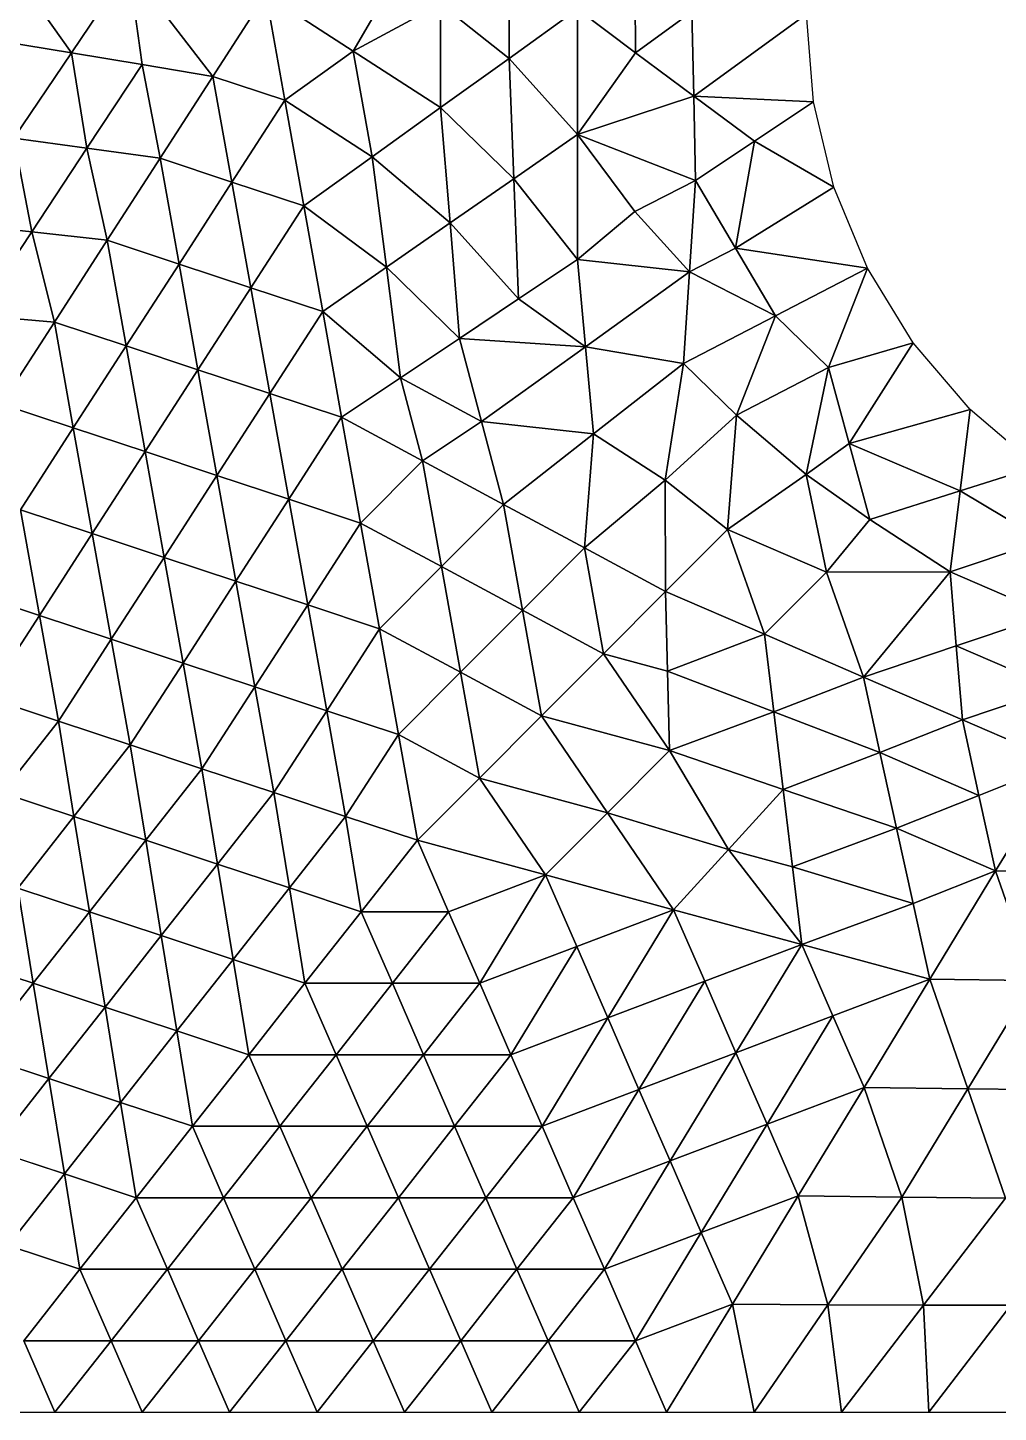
# Model space of a CAD drawing. Extents: x 100 to 350, y 100 to 150.
# Drawn here: x 126.08 to 143.43, y 100 to 124.76 of the extents above; entities that cross this region are included whole.
import ezdxf

# ---------------------------------------------------------------- set-up
doc = ezdxf.new("R2010")
doc.units = 0

msp = doc.modelspace()

# ---------------------------------------------------------------- linework, layer by layer
at = {"color": 1}
for p, q in [((125.439505, 126.311378), (126.856862, 124.307452)), ((126.856862, 124.307452), (125.439505, 126.311378)), ((134.682676, 124.209179), (134.682676, 126.055424)), ((134.682676, 126.055424), (134.682676, 124.209179)), ((136.945123, 124.311275), (136.929733, 126.184816)), ((136.929733, 126.184816), (136.945123, 124.311275)), ((127.886773, 125.832091), (126.856862, 124.307452)), ((126.856862, 124.307452), (127.886773, 125.832091)), ((128.122855, 124.097764), (127.886773, 125.832091)), ((127.886773, 125.832091), (129.388847, 123.888075)), ((129.388847, 123.888075), (127.886773, 125.832091)), ((127.886773, 125.832091), (128.122855, 124.097764)), ((132.677792, 125.682063), (131.896542, 124.341481)), ((131.896542, 124.341481), (132.677792, 125.682063)), ((129.388847, 123.888075), (130.334042, 125.352804)), ((130.334042, 125.352804), (129.388847, 123.888075)), ((131.896542, 124.341481), (130.334042, 125.352804)), ((130.334042, 125.352804), (130.672908, 123.462459)), ((130.334042, 125.352804), (131.896542, 124.341481)), ((130.672908, 123.462459), (130.334042, 125.352804)), ((131.896542, 124.341481), (133.459042, 125.176402)), ((133.459042, 125.176402), (131.896542, 124.341481)), ((133.459042, 125.176402), (134.682676, 124.209179)), ((133.459042, 123.330158), (133.459042, 125.176402)), ((134.682676, 124.209179), (133.459042, 125.176402)), ((133.459042, 125.176402), (133.459042, 123.330158)), ((135.906311, 125.088201), (134.682676, 124.209179)), ((134.682676, 124.209179), (135.906311, 125.088201)), ((135.906311, 122.850871), (135.906311, 125.088201)), ((135.906311, 125.088201), (136.945123, 124.311275)), ((136.945123, 124.311275), (135.906311, 125.088201)), ((135.906311, 125.088201), (135.906311, 122.850871)), ((137.953155, 125.0441), (136.945123, 124.311275)), ((136.945123, 124.311275), (137.953155, 125.0441)), ((137.953155, 125.0441), (137.983934, 123.534349)), ((137.983934, 123.534349), (137.953155, 125.0441)), ((137.983934, 123.534349), (140, 125)), ((140, 125), (137.983934, 123.534349)), ((126.856862, 124.307452), (125.59087, 124.51714)), ((125.59087, 124.51714), (126.856862, 124.307452)), ((125.826951, 122.782812), (126.856862, 124.307452)), ((126.856862, 124.307452), (125.826951, 122.782812)), ((126.856862, 124.307452), (128.122855, 124.097764)), ((128.122855, 124.097764), (126.856862, 124.307452)), ((126.856862, 124.307452), (127.135302, 122.60308)), ((127.135302, 122.60308), (126.856862, 124.307452)), ((130.672908, 123.462459), (131.896542, 124.341481)), ((131.896542, 124.341481), (130.672908, 123.462459)), ((132.235408, 122.451136), (131.896542, 124.341481)), ((131.896542, 124.341481), (133.459042, 123.330158)), ((133.459042, 123.330158), (131.896542, 124.341481)), ((131.896542, 124.341481), (132.235408, 122.451136)), ((136.945123, 124.311275), (135.906311, 122.850871)), ((135.906311, 122.850871), (136.945123, 124.311275)), ((137.983934, 123.534349), (136.945123, 124.311275)), ((136.945123, 124.311275), (137.983934, 123.534349)), ((127.135302, 122.60308), (128.122855, 124.097764)), ((128.122855, 124.097764), (127.135302, 122.60308)), ((128.443652, 122.423347), (128.122855, 124.097764)), ((128.122855, 124.097764), (129.388847, 123.888075)), ((128.122855, 124.097764), (128.443652, 122.423347)), ((129.388847, 123.888075), (128.122855, 124.097764)), ((134.682676, 124.209179), (133.459042, 123.330158)), ((133.459042, 123.330158), (134.682676, 124.209179)), ((134.682676, 124.209179), (135.906311, 122.850871)), ((134.767393, 122.058596), (134.682676, 124.209179)), ((135.906311, 122.850871), (134.682676, 124.209179)), ((134.682676, 124.209179), (134.767393, 122.058596)), ((129.388847, 123.888075), (128.443652, 122.423347)), ((128.443652, 122.423347), (129.388847, 123.888075)), ((130.672908, 123.462459), (129.388847, 123.888075)), ((129.388847, 123.888075), (129.727713, 121.997731)), ((129.727713, 121.997731), (129.388847, 123.888075)), ((129.388847, 123.888075), (130.672908, 123.462459)), ((129.727713, 121.997731), (130.672908, 123.462459)), ((130.672908, 123.462459), (129.727713, 121.997731)), ((132.235408, 122.451136), (130.672908, 123.462459)), ((130.672908, 123.462459), (131.011773, 121.572115)), ((130.672908, 123.462459), (132.235408, 122.451136)), ((131.011773, 121.572115), (130.672908, 123.462459)), ((132.235408, 122.451136), (133.459042, 123.330158)), ((133.459042, 123.330158), (132.235408, 122.451136)), ((134.767393, 122.058596), (133.459042, 123.330158)), ((133.459042, 123.330158), (133.628475, 121.266321)), ((133.628475, 121.266321), (133.459042, 123.330158)), ((133.459042, 123.330158), (134.767393, 122.058596)), ((135.906311, 122.850871), (137.983934, 123.534349)), ((137.983934, 123.534349), (135.906311, 122.850871)), ((138.014714, 122.024598), (137.983934, 123.534349)), ((140.123117, 123.435655), (137.983934, 123.534349)), ((137.983934, 123.534349), (139.068915, 122.730127)), ((137.983934, 123.534349), (140.123117, 123.435655)), ((139.068915, 122.730127), (137.983934, 123.534349)), ((137.983934, 123.534349), (138.014714, 122.024598)), ((140.123117, 123.435655), (139.068915, 122.730127)), ((139.068915, 122.730127), (140.123117, 123.435655)), ((134.767393, 122.058596), (135.906311, 122.850871)), ((135.906311, 122.850871), (134.767393, 122.058596)), ((138.014714, 122.024598), (135.906311, 122.850871)), ((135.906311, 122.850871), (136.933668, 121.469868)), ((135.906311, 122.850871), (138.014714, 122.024598)), ((135.906311, 120.613541), (135.906311, 122.850871)), ((136.933668, 121.469868), (135.906311, 122.850871)), ((135.906311, 122.850871), (135.906311, 120.613541)), ((126.147749, 121.108396), (125.826951, 122.782812)), ((125.826951, 122.782812), (127.135302, 122.60308)), ((127.135302, 122.60308), (125.826951, 122.782812)), ((125.826951, 122.782812), (126.147749, 121.108396)), ((126.147749, 121.108396), (127.135302, 122.60308)), ((127.135302, 122.60308), (126.147749, 121.108396)), ((127.498458, 120.958619), (127.135302, 122.60308)), ((127.135302, 122.60308), (128.443652, 122.423347)), ((127.135302, 122.60308), (127.498458, 120.958619)), ((128.443652, 122.423347), (127.135302, 122.60308)), ((139.068915, 122.730127), (138.014714, 122.024598)), ((138.014714, 122.024598), (139.068915, 122.730127)), ((139.068915, 122.730127), (138.729831, 120.816406)), ((138.729831, 120.816406), (139.068915, 122.730127)), ((139.068915, 122.730127), (140.489435, 121.90983)), ((140.489435, 121.90983), (139.068915, 122.730127)), ((128.443652, 122.423347), (127.498458, 120.958619)), ((127.498458, 120.958619), (128.443652, 122.423347)), ((128.443652, 122.423347), (129.727713, 121.997731)), ((129.727713, 121.997731), (128.443652, 122.423347)), ((128.443652, 122.423347), (128.782518, 120.533002)), ((128.782518, 120.533002), (128.443652, 122.423347)), ((131.011773, 121.572115), (132.235408, 122.451136)), ((132.235408, 122.451136), (131.011773, 121.572115)), ((133.628475, 121.266321), (132.235408, 122.451136)), ((132.235408, 122.451136), (132.489557, 120.474045)), ((132.489557, 120.474045), (132.235408, 122.451136)), ((132.235408, 122.451136), (133.628475, 121.266321)), ((128.782518, 120.533002), (129.727713, 121.997731)), ((129.727713, 121.997731), (128.782518, 120.533002)), ((131.011773, 121.572115), (129.727713, 121.997731)), ((129.727713, 121.997731), (130.066579, 120.107386)), ((129.727713, 121.997731), (131.011773, 121.572115)), ((130.066579, 120.107386), (129.727713, 121.997731)), ((133.628475, 121.266321), (134.767393, 122.058596)), ((134.767393, 122.058596), (133.628475, 121.266321)), ((134.852109, 119.908012), (134.767393, 122.058596)), ((134.767393, 122.058596), (135.906311, 120.613541)), ((135.906311, 120.613541), (134.767393, 122.058596)), ((134.767393, 122.058596), (134.852109, 119.908012)), ((138.014714, 122.024598), (136.933668, 121.469868)), ((136.933668, 121.469868), (138.014714, 122.024598)), ((137.907338, 120.390465), (138.014714, 122.024598)), ((138.014714, 122.024598), (137.907338, 120.390465)), ((138.729831, 120.816406), (138.014714, 122.024598)), ((138.014714, 122.024598), (138.729831, 120.816406)), ((140.489435, 121.90983), (138.729831, 120.816406)), ((138.729831, 120.816406), (140.489435, 121.90983)), ((130.066579, 120.107386), (131.011773, 121.572115)), ((131.011773, 121.572115), (130.066579, 120.107386)), ((131.011773, 121.572115), (132.489557, 120.474045)), ((132.489557, 120.474045), (131.011773, 121.572115)), ((131.011773, 121.572115), (131.350639, 119.68177)), ((131.350639, 119.68177), (131.011773, 121.572115)), ((136.933668, 121.469868), (135.906311, 120.613541)), ((135.906311, 120.613541), (136.933668, 121.469868)), ((136.933668, 121.469868), (137.907338, 120.390465)), ((137.907338, 120.390465), (136.933668, 121.469868)), ((124.79704, 121.258173), (126.147749, 121.108396)), ((126.147749, 121.108396), (124.79704, 121.258173)), ((125.160196, 119.613712), (126.147749, 121.108396)), ((126.147749, 121.108396), (125.160196, 119.613712)), ((126.553263, 119.49389), (126.147749, 121.108396)), ((126.147749, 121.108396), (127.498458, 120.958619)), ((126.147749, 121.108396), (126.553263, 119.49389)), ((127.498458, 120.958619), (126.147749, 121.108396)), ((133.628475, 121.266321), (132.489557, 120.474045)), ((132.489557, 120.474045), (133.628475, 121.266321)), ((133.797908, 119.202483), (133.628475, 121.266321)), ((134.852109, 119.908012), (133.628475, 121.266321)), ((133.628475, 121.266321), (133.797908, 119.202483)), ((133.628475, 121.266321), (134.852109, 119.908012)), ((127.498458, 120.958619), (126.553263, 119.49389)), ((126.553263, 119.49389), (127.498458, 120.958619)), ((128.782518, 120.533002), (127.498458, 120.958619)), ((127.498458, 120.958619), (127.837323, 119.068274)), ((127.837323, 119.068274), (127.498458, 120.958619)), ((127.498458, 120.958619), (128.782518, 120.533002)), ((134.852109, 119.908012), (135.906311, 120.613541)), ((135.906311, 120.613541), (134.852109, 119.908012)), ((137.907338, 120.390465), (135.906311, 120.613541)), ((135.906311, 120.613541), (136.049009, 119.054294)), ((136.049009, 119.054294), (135.906311, 120.613541)), ((135.906311, 120.613541), (137.907338, 120.390465)), ((138.729831, 120.816406), (137.907338, 120.390465)), ((137.907338, 120.390465), (138.729831, 120.816406)), ((139.444949, 119.608213), (138.729831, 120.816406)), ((138.729831, 120.816406), (139.444949, 119.608213)), ((141.089935, 120.460095), (138.729831, 120.816406)), ((138.729831, 120.816406), (141.089935, 120.460095)), ((127.837323, 119.068274), (128.782518, 120.533002)), ((128.782518, 120.533002), (127.837323, 119.068274)), ((130.066579, 120.107386), (128.782518, 120.533002)), ((128.782518, 120.533002), (129.121384, 118.642658)), ((128.782518, 120.533002), (130.066579, 120.107386)), ((129.121384, 118.642658), (128.782518, 120.533002)), ((132.489557, 120.474045), (131.350639, 119.68177)), ((131.350639, 119.68177), (132.489557, 120.474045)), ((132.489557, 120.474045), (133.797908, 119.202483)), ((132.743706, 118.496954), (132.489557, 120.474045)), ((133.797908, 119.202483), (132.489557, 120.474045)), ((132.489557, 120.474045), (132.743706, 118.496954)), ((136.049009, 119.054294), (137.907338, 120.390465)), ((137.907338, 120.390465), (136.049009, 119.054294)), ((137.907338, 120.390465), (137.799963, 118.756332)), ((137.799963, 118.756332), (137.907338, 120.390465)), ((137.907338, 120.390465), (139.444949, 119.608213)), ((139.444949, 119.608213), (137.907338, 120.390465)), ((139.444949, 119.608213), (141.089935, 120.460095)), ((141.089935, 120.460095), (139.444949, 119.608213)), ((141.089935, 120.460095), (140.391775, 118.679609)), ((140.391775, 118.679609), (141.089935, 120.460095)), ((129.121384, 118.642658), (130.066579, 120.107386)), ((130.066579, 120.107386), (129.121384, 118.642658)), ((131.350639, 119.68177), (130.066579, 120.107386)), ((130.066579, 120.107386), (130.405444, 118.217042)), ((130.066579, 120.107386), (131.350639, 119.68177)), ((130.405444, 118.217042), (130.066579, 120.107386)), ((133.797908, 119.202483), (134.852109, 119.908012)), ((134.852109, 119.908012), (133.797908, 119.202483)), ((136.049009, 119.054294), (134.852109, 119.908012)), ((134.852109, 119.908012), (136.049009, 119.054294)), ((125.160196, 119.613712), (126.553263, 119.49389)), ((126.553263, 119.49389), (125.160196, 119.613712)), ((130.405444, 118.217042), (131.350639, 119.68177)), ((131.350639, 119.68177), (130.405444, 118.217042)), ((132.743706, 118.496954), (131.350639, 119.68177)), ((131.350639, 119.68177), (131.689505, 117.791426)), ((131.350639, 119.68177), (132.743706, 118.496954)), ((131.689505, 117.791426), (131.350639, 119.68177)), ((139.444949, 119.608213), (137.799963, 118.756332)), ((137.799963, 118.756332), (139.444949, 119.608213)), ((138.746788, 117.827727), (139.444949, 119.608213)), ((139.444949, 119.608213), (138.746788, 117.827727)), ((139.444949, 119.608213), (140.391775, 118.679609)), ((140.391775, 118.679609), (139.444949, 119.608213)), ((126.553263, 119.49389), (125.608068, 118.029162)), ((125.608068, 118.029162), (126.553263, 119.49389)), ((126.553263, 119.49389), (127.837323, 119.068274)), ((127.837323, 119.068274), (126.553263, 119.49389)), ((126.553263, 119.49389), (126.892129, 117.603546)), ((126.892129, 117.603546), (126.553263, 119.49389)), ((133.797908, 119.202483), (132.743706, 118.496954)), ((132.743706, 118.496954), (133.797908, 119.202483)), ((136.049009, 119.054294), (133.797908, 119.202483)), ((133.797908, 119.202483), (134.19068, 117.718122)), ((133.797908, 119.202483), (136.049009, 119.054294)), ((134.19068, 117.718122), (133.797908, 119.202483)), ((141.90983, 119.122147), (140.391775, 118.679609)), ((140.391775, 118.679609), (141.90983, 119.122147)), ((140.761733, 117.321637), (141.90983, 119.122147)), ((141.90983, 119.122147), (140.761733, 117.321637)), ((126.892129, 117.603546), (127.837323, 119.068274)), ((127.837323, 119.068274), (126.892129, 117.603546)), ((127.837323, 119.068274), (129.121384, 118.642658)), ((128.176189, 117.177929), (127.837323, 119.068274)), ((129.121384, 118.642658), (127.837323, 119.068274)), ((127.837323, 119.068274), (128.176189, 117.177929)), ((134.19068, 117.718122), (136.049009, 119.054294)), ((136.049009, 119.054294), (134.19068, 117.718122)), ((136.049009, 119.054294), (136.191707, 117.495047)), ((137.799963, 118.756332), (136.049009, 119.054294)), ((136.049009, 119.054294), (137.799963, 118.756332)), ((136.191707, 117.495047), (136.049009, 119.054294)), ((129.121384, 118.642658), (128.176189, 117.177929)), ((128.176189, 117.177929), (129.121384, 118.642658)), ((129.460249, 116.752313), (129.121384, 118.642658)), ((130.405444, 118.217042), (129.121384, 118.642658)), ((129.121384, 118.642658), (129.460249, 116.752313)), ((129.121384, 118.642658), (130.405444, 118.217042)), ((137.799963, 118.756332), (136.191707, 117.495047)), ((136.191707, 117.495047), (137.799963, 118.756332)), ((137.471965, 116.66629), (137.799963, 118.756332)), ((137.799963, 118.756332), (137.471965, 116.66629)), ((137.799963, 118.756332), (138.746788, 117.827727)), ((138.746788, 117.827727), (137.799963, 118.756332)), ((140.391775, 118.679609), (138.746788, 117.827727)), ((138.746788, 117.827727), (140.391775, 118.679609)), ((139.995499, 116.767184), (140.391775, 118.679609)), ((140.391775, 118.679609), (139.995499, 116.767184)), ((140.391775, 118.679609), (140.761733, 117.321637)), ((140.761733, 117.321637), (140.391775, 118.679609)), ((131.689505, 117.791426), (132.743706, 118.496954)), ((132.743706, 118.496954), (131.689505, 117.791426)), ((133.136478, 117.012594), (132.743706, 118.496954)), ((132.743706, 118.496954), (134.19068, 117.718122)), ((132.743706, 118.496954), (133.136478, 117.012594)), ((134.19068, 117.718122), (132.743706, 118.496954)), ((129.460249, 116.752313), (130.405444, 118.217042)), ((130.405444, 118.217042), (129.460249, 116.752313)), ((130.405444, 118.217042), (130.74431, 116.326697)), ((131.689505, 117.791426), (130.405444, 118.217042)), ((130.405444, 118.217042), (131.689505, 117.791426)), ((130.74431, 116.326697), (130.405444, 118.217042)), ((126.892129, 117.603546), (125.608068, 118.029162)), ((125.608068, 118.029162), (126.892129, 117.603546)), ((142.928932, 117.928932), (140.761733, 117.321637)), ((140.761733, 117.321637), (142.928932, 117.928932)), ((142.749349, 116.47857), (142.928932, 117.928932)), ((142.928932, 117.928932), (142.749349, 116.47857)), ((125.946934, 116.138817), (126.892129, 117.603546)), ((126.892129, 117.603546), (125.946934, 116.138817)), ((126.892129, 117.603546), (128.176189, 117.177929)), ((127.230994, 115.713201), (126.892129, 117.603546)), ((128.176189, 117.177929), (126.892129, 117.603546)), ((126.892129, 117.603546), (127.230994, 115.713201)), ((131.689505, 117.791426), (130.74431, 116.326697)), ((130.74431, 116.326697), (131.689505, 117.791426)), ((132.02837, 115.901081), (131.689505, 117.791426)), ((133.136478, 117.012594), (131.689505, 117.791426)), ((131.689505, 117.791426), (132.02837, 115.901081)), ((131.689505, 117.791426), (133.136478, 117.012594)), ((134.19068, 117.718122), (133.136478, 117.012594)), ((133.136478, 117.012594), (134.19068, 117.718122)), ((134.583452, 116.233762), (134.19068, 117.718122)), ((134.19068, 117.718122), (134.583452, 116.233762)), ((136.191707, 117.495047), (134.19068, 117.718122)), ((134.19068, 117.718122), (136.191707, 117.495047)), ((138.746788, 117.827727), (137.471965, 116.66629)), ((137.471965, 116.66629), (138.746788, 117.827727)), ((138.585507, 115.78761), (138.746788, 117.827727)), ((138.746788, 117.827727), (138.585507, 115.78761)), ((139.995499, 116.767184), (138.746788, 117.827727)), ((138.746788, 117.827727), (139.995499, 116.767184)), ((136.191707, 117.495047), (134.583452, 116.233762)), ((134.583452, 116.233762), (136.191707, 117.495047)), ((136.191707, 117.495047), (136.030425, 115.45493)), ((136.030425, 115.45493), (136.191707, 117.495047)), ((136.191707, 117.495047), (137.471965, 116.66629)), ((137.471965, 116.66629), (136.191707, 117.495047)), ((128.176189, 117.177929), (127.230994, 115.713201)), ((127.230994, 115.713201), (128.176189, 117.177929)), ((128.176189, 117.177929), (128.515055, 115.287585)), ((129.460249, 116.752313), (128.176189, 117.177929)), ((128.515055, 115.287585), (128.176189, 117.177929)), ((128.176189, 117.177929), (129.460249, 116.752313)), ((140.761733, 117.321637), (139.995499, 116.767184)), ((139.995499, 116.767184), (140.761733, 117.321637)), ((141.13169, 115.963665), (140.761733, 117.321637)), ((140.761733, 117.321637), (141.13169, 115.963665)), ((142.749349, 116.47857), (140.761733, 117.321637)), ((140.761733, 117.321637), (142.749349, 116.47857)), ((133.136478, 117.012594), (132.02837, 115.901081)), ((132.02837, 115.901081), (133.136478, 117.012594)), ((133.475344, 115.122249), (133.136478, 117.012594)), ((133.136478, 117.012594), (134.583452, 116.233762)), ((134.583452, 116.233762), (133.136478, 117.012594)), ((133.136478, 117.012594), (133.475344, 115.122249)), ((144.122147, 116.90983), (142.749349, 116.47857)), ((142.749349, 116.47857), (144.122147, 116.90983)), ((128.515055, 115.287585), (129.460249, 116.752313)), ((129.460249, 116.752313), (128.515055, 115.287585)), ((129.799115, 114.861969), (129.460249, 116.752313)), ((130.74431, 116.326697), (129.460249, 116.752313)), ((129.460249, 116.752313), (129.799115, 114.861969)), ((129.460249, 116.752313), (130.74431, 116.326697)), ((136.030425, 115.45493), (137.471965, 116.66629)), ((137.471965, 116.66629), (136.030425, 115.45493)), ((137.471965, 116.66629), (138.585507, 115.78761)), ((137.477399, 114.676097), (137.471965, 116.66629)), ((138.585507, 115.78761), (137.471965, 116.66629)), ((137.471965, 116.66629), (137.477399, 114.676097)), ((139.995499, 116.767184), (138.585507, 115.78761)), ((138.585507, 115.78761), (139.995499, 116.767184)), ((140.3555, 115.022855), (139.995499, 116.767184)), ((139.995499, 116.767184), (141.13169, 115.963665)), ((141.13169, 115.963665), (139.995499, 116.767184)), ((139.995499, 116.767184), (140.3555, 115.022855)), ((142.749349, 116.47857), (141.13169, 115.963665)), ((141.13169, 115.963665), (142.749349, 116.47857)), ((142.569767, 115.028208), (142.749349, 116.47857)), ((142.749349, 116.47857), (142.569767, 115.028208)), ((144.230954, 115.586642), (142.749349, 116.47857)), ((142.749349, 116.47857), (144.230954, 115.586642)), ((127.230994, 115.713201), (125.946934, 116.138817)), ((125.946934, 116.138817), (126.285799, 114.248473)), ((125.946934, 116.138817), (127.230994, 115.713201)), ((126.285799, 114.248473), (125.946934, 116.138817)), ((130.74431, 116.326697), (129.799115, 114.861969)), ((129.799115, 114.861969), (130.74431, 116.326697)), ((131.083176, 114.436353), (130.74431, 116.326697)), ((130.74431, 116.326697), (132.02837, 115.901081)), ((130.74431, 116.326697), (131.083176, 114.436353)), ((132.02837, 115.901081), (130.74431, 116.326697)), ((134.583452, 116.233762), (133.475344, 115.122249)), ((133.475344, 115.122249), (134.583452, 116.233762)), ((134.583452, 116.233762), (136.030425, 115.45493)), ((134.922317, 114.343417), (134.583452, 116.233762)), ((136.030425, 115.45493), (134.583452, 116.233762)), ((134.583452, 116.233762), (134.922317, 114.343417)), ((132.02837, 115.901081), (131.083176, 114.436353)), ((131.083176, 114.436353), (132.02837, 115.901081)), ((132.02837, 115.901081), (133.475344, 115.122249)), ((132.367236, 114.010737), (132.02837, 115.901081)), ((133.475344, 115.122249), (132.02837, 115.901081)), ((132.02837, 115.901081), (132.367236, 114.010737)), ((141.13169, 115.963665), (140.3555, 115.022855)), ((140.3555, 115.022855), (141.13169, 115.963665)), ((142.569767, 115.028208), (141.13169, 115.963665)), ((141.13169, 115.963665), (142.569767, 115.028208)), ((126.285799, 114.248473), (127.230994, 115.713201)), ((127.230994, 115.713201), (126.285799, 114.248473)), ((128.515055, 115.287585), (127.230994, 115.713201)), ((127.230994, 115.713201), (127.56986, 113.822856)), ((127.230994, 115.713201), (128.515055, 115.287585)), ((127.56986, 113.822856), (127.230994, 115.713201)), ((138.585507, 115.78761), (137.477399, 114.676097)), ((137.477399, 114.676097), (138.585507, 115.78761)), ((138.585507, 115.78761), (140.3555, 115.022855)), ((138.585507, 115.78761), (139.247392, 113.911342)), ((140.3555, 115.022855), (138.585507, 115.78761)), ((139.247392, 113.911342), (138.585507, 115.78761)), ((134.922317, 114.343417), (136.030425, 115.45493)), ((136.030425, 115.45493), (134.922317, 114.343417)), ((136.030425, 115.45493), (137.477399, 114.676097)), ((136.369291, 113.564585), (136.030425, 115.45493)), ((137.477399, 114.676097), (136.030425, 115.45493)), ((136.030425, 115.45493), (136.369291, 113.564585)), ((142.569767, 115.028208), (144.230954, 115.586642)), ((144.230954, 115.586642), (142.569767, 115.028208)), ((127.56986, 113.822856), (128.515055, 115.287585)), ((128.515055, 115.287585), (127.56986, 113.822856)), ((129.799115, 114.861969), (128.515055, 115.287585)), ((128.515055, 115.287585), (128.85392, 113.39724)), ((128.515055, 115.287585), (129.799115, 114.861969)), ((128.85392, 113.39724), (128.515055, 115.287585)), ((133.475344, 115.122249), (132.367236, 114.010737)), ((132.367236, 114.010737), (133.475344, 115.122249)), ((133.475344, 115.122249), (134.922317, 114.343417)), ((133.475344, 115.122249), (133.81421, 113.231905)), ((134.922317, 114.343417), (133.475344, 115.122249)), ((133.81421, 113.231905), (133.475344, 115.122249)), ((140.3555, 115.022855), (139.247392, 113.911342)), ((139.247392, 113.911342), (140.3555, 115.022855)), ((140.3555, 115.022855), (142.569767, 115.028208)), ((142.569767, 115.028208), (140.3555, 115.022855)), ((140.3555, 115.022855), (141.017386, 113.146587)), ((141.017386, 113.146587), (140.3555, 115.022855)), ((141.017386, 113.146587), (142.569767, 115.028208)), ((142.569767, 115.028208), (141.017386, 113.146587)), ((142.678573, 113.70502), (142.569767, 115.028208)), ((144.33976, 114.263453), (142.569767, 115.028208)), ((142.569767, 115.028208), (142.678573, 113.70502)), ((142.569767, 115.028208), (144.33976, 114.263453)), ((126.285799, 114.248473), (125.001739, 114.674089)), ((125.001739, 114.674089), (126.285799, 114.248473)), ((128.85392, 113.39724), (129.799115, 114.861969)), ((129.799115, 114.861969), (128.85392, 113.39724)), ((129.799115, 114.861969), (131.083176, 114.436353)), ((131.083176, 114.436353), (129.799115, 114.861969)), ((129.799115, 114.861969), (130.137981, 112.971624)), ((130.137981, 112.971624), (129.799115, 114.861969)), ((136.369291, 113.564585), (137.477399, 114.676097)), ((137.477399, 114.676097), (136.369291, 113.564585)), ((139.247392, 113.911342), (137.477399, 114.676097)), ((137.477399, 114.676097), (137.514284, 113.253919)), ((137.514284, 113.253919), (137.477399, 114.676097)), ((137.477399, 114.676097), (139.247392, 113.911342)), ((131.083176, 114.436353), (130.137981, 112.971624)), ((130.137981, 112.971624), (131.083176, 114.436353)), ((131.422041, 112.546008), (131.083176, 114.436353)), ((132.367236, 114.010737), (131.083176, 114.436353)), ((131.083176, 114.436353), (131.422041, 112.546008)), ((131.083176, 114.436353), (132.367236, 114.010737)), ((125.340605, 112.783744), (126.285799, 114.248473)), ((126.285799, 114.248473), (125.340605, 112.783744)), ((126.285799, 114.248473), (126.624665, 112.358128)), ((127.56986, 113.822856), (126.285799, 114.248473)), ((126.285799, 114.248473), (127.56986, 113.822856)), ((126.624665, 112.358128), (126.285799, 114.248473)), ((133.81421, 113.231905), (134.922317, 114.343417)), ((134.922317, 114.343417), (133.81421, 113.231905)), ((136.369291, 113.564585), (134.922317, 114.343417)), ((134.922317, 114.343417), (135.261183, 112.453073)), ((134.922317, 114.343417), (136.369291, 113.564585)), ((135.261183, 112.453073), (134.922317, 114.343417)), ((144.33976, 114.263453), (142.678573, 113.70502)), ((142.678573, 113.70502), (144.33976, 114.263453)), ((131.422041, 112.546008), (132.367236, 114.010737)), ((132.367236, 114.010737), (131.422041, 112.546008)), ((133.81421, 113.231905), (132.367236, 114.010737)), ((132.367236, 114.010737), (132.706102, 112.120392)), ((132.367236, 114.010737), (133.81421, 113.231905)), ((132.706102, 112.120392), (132.367236, 114.010737)), ((139.247392, 113.911342), (137.514284, 113.253919)), ((137.514284, 113.253919), (139.247392, 113.911342)), ((141.017386, 113.146587), (139.247392, 113.911342)), ((139.247392, 113.911342), (139.414276, 112.525019)), ((139.414276, 112.525019), (139.247392, 113.911342)), ((139.247392, 113.911342), (141.017386, 113.146587)), ((126.624665, 112.358128), (127.56986, 113.822856)), ((127.56986, 113.822856), (126.624665, 112.358128)), ((128.85392, 113.39724), (127.56986, 113.822856)), ((127.56986, 113.822856), (127.908726, 111.932512)), ((127.908726, 111.932512), (127.56986, 113.822856)), ((127.56986, 113.822856), (128.85392, 113.39724)), ((142.678573, 113.70502), (141.017386, 113.146587)), ((141.017386, 113.146587), (142.678573, 113.70502)), ((142.787379, 112.381831), (142.678573, 113.70502)), ((142.678573, 113.70502), (144.448566, 112.940265)), ((144.448566, 112.940265), (142.678573, 113.70502)), ((142.678573, 113.70502), (142.787379, 112.381831)), ((127.908726, 111.932512), (128.85392, 113.39724)), ((128.85392, 113.39724), (127.908726, 111.932512)), ((128.85392, 113.39724), (129.192786, 111.506896)), ((130.137981, 112.971624), (128.85392, 113.39724)), ((128.85392, 113.39724), (130.137981, 112.971624)), ((129.192786, 111.506896), (128.85392, 113.39724)), ((135.261183, 112.453073), (136.369291, 113.564585)), ((136.369291, 113.564585), (135.261183, 112.453073)), ((137.55117, 111.83174), (136.369291, 113.564585)), ((136.369291, 113.564585), (137.514284, 113.253919)), ((137.514284, 113.253919), (136.369291, 113.564585)), ((136.369291, 113.564585), (137.55117, 111.83174)), ((132.706102, 112.120392), (133.81421, 113.231905)), ((133.81421, 113.231905), (132.706102, 112.120392)), ((134.153075, 111.34156), (133.81421, 113.231905)), ((133.81421, 113.231905), (135.261183, 112.453073)), ((135.261183, 112.453073), (133.81421, 113.231905)), ((133.81421, 113.231905), (134.153075, 111.34156)), ((137.514284, 113.253919), (139.414276, 112.525019)), ((139.414276, 112.525019), (137.514284, 113.253919)), ((137.514284, 113.253919), (137.55117, 111.83174)), ((137.55117, 111.83174), (137.514284, 113.253919)), ((130.137981, 112.971624), (129.192786, 111.506896)), ((129.192786, 111.506896), (130.137981, 112.971624)), ((130.137981, 112.971624), (131.422041, 112.546008)), ((131.422041, 112.546008), (130.137981, 112.971624)), ((130.137981, 112.971624), (130.476846, 111.08128)), ((130.476846, 111.08128), (130.137981, 112.971624)), ((139.414276, 112.525019), (141.017386, 113.146587)), ((141.017386, 113.146587), (139.414276, 112.525019)), ((141.017386, 113.146587), (142.787379, 112.381831)), ((141.314268, 111.796119), (141.017386, 113.146587)), ((142.787379, 112.381831), (141.017386, 113.146587)), ((141.017386, 113.146587), (141.314268, 111.796119)), ((142.787379, 112.381831), (144.448566, 112.940265)), ((144.448566, 112.940265), (142.787379, 112.381831)), ((126.624665, 112.358128), (125.340605, 112.783744)), ((125.340605, 112.783744), (126.624665, 112.358128)), ((130.476846, 111.08128), (131.422041, 112.546008)), ((131.422041, 112.546008), (130.476846, 111.08128)), ((131.422041, 112.546008), (131.760907, 110.655664)), ((132.706102, 112.120392), (131.422041, 112.546008)), ((131.422041, 112.546008), (132.706102, 112.120392)), ((131.760907, 110.655664), (131.422041, 112.546008)), ((135.261183, 112.453073), (134.153075, 111.34156)), ((134.153075, 111.34156), (135.261183, 112.453073)), ((136.443062, 110.720227), (135.261183, 112.453073)), ((135.261183, 112.453073), (137.55117, 111.83174)), ((137.55117, 111.83174), (135.261183, 112.453073)), ((135.261183, 112.453073), (136.443062, 110.720227)), ((137.55117, 111.83174), (139.414276, 112.525019)), ((139.414276, 112.525019), (137.55117, 111.83174)), ((141.314268, 111.796119), (139.414276, 112.525019)), ((139.414276, 112.525019), (139.58116, 111.138696)), ((139.58116, 111.138696), (139.414276, 112.525019)), ((139.414276, 112.525019), (141.314268, 111.796119)), ((125.619044, 111.079372), (126.624665, 112.358128)), ((126.624665, 112.358128), (125.619044, 111.079372)), ((126.624665, 112.358128), (126.903105, 110.653756)), ((127.908726, 111.932512), (126.624665, 112.358128)), ((126.624665, 112.358128), (127.908726, 111.932512)), ((126.903105, 110.653756), (126.624665, 112.358128)), ((141.314268, 111.796119), (142.787379, 112.381831)), ((142.787379, 112.381831), (141.314268, 111.796119)), ((143.084261, 111.031364), (142.787379, 112.381831)), ((144.557373, 111.617076), (142.787379, 112.381831)), ((142.787379, 112.381831), (143.084261, 111.031364)), ((142.787379, 112.381831), (144.557373, 111.617076)), ((127.908726, 111.932512), (126.903105, 110.653756)), ((126.903105, 110.653756), (127.908726, 111.932512)), ((128.187165, 110.22814), (127.908726, 111.932512)), ((129.192786, 111.506896), (127.908726, 111.932512)), ((127.908726, 111.932512), (128.187165, 110.22814)), ((127.908726, 111.932512), (129.192786, 111.506896)), ((131.760907, 110.655664), (132.706102, 112.120392)), ((132.706102, 112.120392), (131.760907, 110.655664)), ((134.153075, 111.34156), (132.706102, 112.120392)), ((132.706102, 112.120392), (133.044967, 110.230047)), ((132.706102, 112.120392), (134.153075, 111.34156)), ((133.044967, 110.230047), (132.706102, 112.120392)), ((136.443062, 110.720227), (137.55117, 111.83174)), ((137.55117, 111.83174), (136.443062, 110.720227)), ((139.58116, 111.138696), (137.55117, 111.83174)), ((137.55117, 111.83174), (138.603051, 110.063039)), ((138.603051, 110.063039), (137.55117, 111.83174)), ((137.55117, 111.83174), (139.58116, 111.138696)), ((141.314268, 111.796119), (139.58116, 111.138696)), ((139.58116, 111.138696), (141.314268, 111.796119)), ((141.61115, 110.445652), (141.314268, 111.796119)), ((143.084261, 111.031364), (141.314268, 111.796119)), ((141.314268, 111.796119), (141.61115, 110.445652)), ((141.314268, 111.796119), (143.084261, 111.031364)), ((129.192786, 111.506896), (128.187165, 110.22814)), ((128.187165, 110.22814), (129.192786, 111.506896)), ((129.471226, 109.802524), (129.192786, 111.506896)), ((129.192786, 111.506896), (130.476846, 111.08128)), ((130.476846, 111.08128), (129.192786, 111.506896)), ((129.192786, 111.506896), (129.471226, 109.802524)), ((144.557373, 111.617076), (143.084261, 111.031364)), ((143.084261, 111.031364), (144.557373, 111.617076)), ((143.381144, 109.680897), (144.557373, 111.617076)), ((144.557373, 111.617076), (143.381144, 109.680897)), ((133.044967, 110.230047), (134.153075, 111.34156)), ((134.153075, 111.34156), (133.044967, 110.230047)), ((134.153075, 111.34156), (136.443062, 110.720227)), ((135.334954, 109.608715), (134.153075, 111.34156)), ((134.153075, 111.34156), (135.334954, 109.608715)), ((136.443062, 110.720227), (134.153075, 111.34156)), ((126.903105, 110.653756), (125.619044, 111.079372)), ((125.619044, 111.079372), (126.903105, 110.653756)), ((129.471226, 109.802524), (130.476846, 111.08128)), ((130.476846, 111.08128), (129.471226, 109.802524)), ((131.760907, 110.655664), (130.476846, 111.08128)), ((130.476846, 111.08128), (130.755286, 109.376908)), ((130.476846, 111.08128), (131.760907, 110.655664)), ((130.755286, 109.376908), (130.476846, 111.08128)), ((138.603051, 110.063039), (139.58116, 111.138696)), ((139.58116, 111.138696), (138.603051, 110.063039)), ((139.58116, 111.138696), (141.61115, 110.445652)), ((139.748044, 109.752373), (139.58116, 111.138696)), ((141.61115, 110.445652), (139.58116, 111.138696)), ((139.58116, 111.138696), (139.748044, 109.752373)), ((143.084261, 111.031364), (141.61115, 110.445652)), ((141.61115, 110.445652), (143.084261, 111.031364)), ((143.381144, 109.680897), (143.084261, 111.031364)), ((143.084261, 111.031364), (143.381144, 109.680897)), ((136.443062, 110.720227), (135.334954, 109.608715)), ((135.334954, 109.608715), (136.443062, 110.720227)), ((137.624941, 108.987382), (136.443062, 110.720227)), ((138.603051, 110.063039), (136.443062, 110.720227)), ((136.443062, 110.720227), (137.624941, 108.987382)), ((136.443062, 110.720227), (138.603051, 110.063039)), ((126.903105, 110.653756), (125.897484, 109.375)), ((125.897484, 109.375), (126.903105, 110.653756)), ((127.181544, 108.949384), (126.903105, 110.653756)), ((126.903105, 110.653756), (128.187165, 110.22814)), ((128.187165, 110.22814), (126.903105, 110.653756)), ((126.903105, 110.653756), (127.181544, 108.949384)), ((130.755286, 109.376908), (131.760907, 110.655664)), ((131.760907, 110.655664), (130.755286, 109.376908)), ((131.760907, 110.655664), (132.039346, 108.951292)), ((133.044967, 110.230047), (131.760907, 110.655664)), ((131.760907, 110.655664), (133.044967, 110.230047)), ((132.039346, 108.951292), (131.760907, 110.655664)), ((139.748044, 109.752373), (141.61115, 110.445652)), ((141.61115, 110.445652), (139.748044, 109.752373)), ((141.61115, 110.445652), (143.381144, 109.680897)), ((141.908033, 109.095185), (141.61115, 110.445652)), ((143.381144, 109.680897), (141.61115, 110.445652)), ((141.61115, 110.445652), (141.908033, 109.095185)), ((128.187165, 110.22814), (127.181544, 108.949384)), ((127.181544, 108.949384), (128.187165, 110.22814)), ((128.187165, 110.22814), (129.471226, 109.802524)), ((129.471226, 109.802524), (128.187165, 110.22814)), ((128.187165, 110.22814), (128.465605, 108.523768)), ((128.465605, 108.523768), (128.187165, 110.22814)), ((132.039346, 108.951292), (133.044967, 110.230047)), ((133.044967, 110.230047), (132.039346, 108.951292)), ((133.044967, 110.230047), (135.334954, 109.608715)), ((133.601846, 108.951292), (133.044967, 110.230047)), ((135.334954, 109.608715), (133.044967, 110.230047)), ((133.044967, 110.230047), (133.601846, 108.951292)), ((137.624941, 108.987382), (138.603051, 110.063039)), ((138.603051, 110.063039), (137.624941, 108.987382)), ((139.748044, 109.752373), (138.603051, 110.063039)), ((138.603051, 110.063039), (139.914928, 108.36605)), ((139.914928, 108.36605), (138.603051, 110.063039)), ((138.603051, 110.063039), (139.748044, 109.752373)), ((128.465605, 108.523768), (129.471226, 109.802524)), ((129.471226, 109.802524), (128.465605, 108.523768)), ((129.471226, 109.802524), (129.749665, 108.098152)), ((130.755286, 109.376908), (129.471226, 109.802524)), ((129.471226, 109.802524), (130.755286, 109.376908)), ((129.749665, 108.098152), (129.471226, 109.802524)), ((139.914928, 108.36605), (139.748044, 109.752373)), ((141.908033, 109.095185), (139.748044, 109.752373)), ((139.748044, 109.752373), (139.914928, 108.36605)), ((139.748044, 109.752373), (141.908033, 109.095185)), ((143.381144, 109.680897), (141.908033, 109.095185)), ((141.908033, 109.095185), (143.381144, 109.680897)), ((142.204915, 107.744717), (143.381144, 109.680897)), ((143.381144, 109.680897), (142.204915, 107.744717)), ((144.058322, 107.721823), (143.381144, 109.680897)), ((145.134833, 109.635107), (143.381144, 109.680897)), ((143.381144, 109.680897), (144.058322, 107.721823)), ((143.381144, 109.680897), (145.134833, 109.635107)), ((135.334954, 109.608715), (133.601846, 108.951292)), ((133.601846, 108.951292), (135.334954, 109.608715)), ((134.158726, 107.672536), (135.334954, 109.608715)), ((135.334954, 109.608715), (134.158726, 107.672536)), ((135.334954, 109.608715), (137.624941, 108.987382)), ((135.891833, 108.329959), (135.334954, 109.608715)), ((137.624941, 108.987382), (135.334954, 109.608715)), ((135.334954, 109.608715), (135.891833, 108.329959)), ((125.897484, 109.375), (127.181544, 108.949384)), ((126.175923, 107.670628), (125.897484, 109.375)), ((127.181544, 108.949384), (125.897484, 109.375)), ((125.897484, 109.375), (126.175923, 107.670628)), ((129.749665, 108.098152), (130.755286, 109.376908)), ((130.755286, 109.376908), (129.749665, 108.098152)), ((132.039346, 108.951292), (130.755286, 109.376908)), ((130.755286, 109.376908), (131.033726, 107.672536)), ((130.755286, 109.376908), (132.039346, 108.951292)), ((131.033726, 107.672536), (130.755286, 109.376908)), ((127.181544, 108.949384), (126.175923, 107.670628)), ((126.175923, 107.670628), (127.181544, 108.949384)), ((127.459984, 107.245012), (127.181544, 108.949384)), ((127.181544, 108.949384), (128.465605, 108.523768)), ((128.465605, 108.523768), (127.181544, 108.949384)), ((127.181544, 108.949384), (127.459984, 107.245012)), ((132.039346, 108.951292), (131.033726, 107.672536)), ((131.033726, 107.672536), (132.039346, 108.951292)), ((133.601846, 108.951292), (132.039346, 108.951292)), ((132.039346, 108.951292), (132.596226, 107.672536)), ((132.596226, 107.672536), (132.039346, 108.951292)), ((132.039346, 108.951292), (133.601846, 108.951292)), ((132.596226, 107.672536), (133.601846, 108.951292)), ((133.601846, 108.951292), (132.596226, 107.672536)), ((134.158726, 107.672536), (133.601846, 108.951292)), ((133.601846, 108.951292), (134.158726, 107.672536)), ((137.624941, 108.987382), (135.891833, 108.329959)), ((135.891833, 108.329959), (137.624941, 108.987382)), ((136.448712, 107.051203), (137.624941, 108.987382)), ((137.624941, 108.987382), (136.448712, 107.051203)), ((137.624941, 108.987382), (139.914928, 108.36605)), ((138.18182, 107.708627), (137.624941, 108.987382)), ((139.914928, 108.36605), (137.624941, 108.987382)), ((137.624941, 108.987382), (138.18182, 107.708627)), ((141.908033, 109.095185), (139.914928, 108.36605)), ((139.914928, 108.36605), (141.908033, 109.095185)), ((142.204915, 107.744717), (141.908033, 109.095185)), ((141.908033, 109.095185), (142.204915, 107.744717)), ((128.465605, 108.523768), (127.459984, 107.245012)), ((127.459984, 107.245012), (128.465605, 108.523768)), ((128.744044, 106.819396), (128.465605, 108.523768)), ((129.749665, 108.098152), (128.465605, 108.523768)), ((128.465605, 108.523768), (128.744044, 106.819396)), ((128.465605, 108.523768), (129.749665, 108.098152)), ((135.891833, 108.329959), (134.158726, 107.672536)), ((134.158726, 107.672536), (135.891833, 108.329959)), ((134.715605, 106.39378), (135.891833, 108.329959)), ((135.891833, 108.329959), (134.715605, 106.39378)), ((135.891833, 108.329959), (136.448712, 107.051203)), ((136.448712, 107.051203), (135.891833, 108.329959)), ((139.914928, 108.36605), (138.18182, 107.708627)), ((138.18182, 107.708627), (139.914928, 108.36605)), ((138.738699, 106.429871), (139.914928, 108.36605)), ((139.914928, 108.36605), (138.738699, 106.429871)), ((139.914928, 108.36605), (142.204915, 107.744717)), ((140.471807, 107.087294), (139.914928, 108.36605)), ((142.204915, 107.744717), (139.914928, 108.36605)), ((139.914928, 108.36605), (140.471807, 107.087294)), ((124.891863, 108.096244), (126.175923, 107.670628)), ((126.175923, 107.670628), (124.891863, 108.096244)), ((128.744044, 106.819396), (129.749665, 108.098152)), ((129.749665, 108.098152), (128.744044, 106.819396)), ((129.749665, 108.098152), (130.028105, 106.39378)), ((131.033726, 107.672536), (129.749665, 108.098152)), ((129.749665, 108.098152), (131.033726, 107.672536)), ((130.028105, 106.39378), (129.749665, 108.098152)), ((138.18182, 107.708627), (136.448712, 107.051203)), ((136.448712, 107.051203), (138.18182, 107.708627)), ((137.005592, 105.772447), (138.18182, 107.708627)), ((138.18182, 107.708627), (137.005592, 105.772447)), ((138.738699, 106.429871), (138.18182, 107.708627)), ((138.18182, 107.708627), (138.738699, 106.429871)), ((142.204915, 107.744717), (140.471807, 107.087294)), ((140.471807, 107.087294), (142.204915, 107.744717)), ((141.028686, 105.808538), (142.204915, 107.744717)), ((142.204915, 107.744717), (141.028686, 105.808538)), ((144.058322, 107.721823), (142.204915, 107.744717)), ((142.204915, 107.744717), (142.882093, 105.785643)), ((142.204915, 107.744717), (144.058322, 107.721823)), ((142.882093, 105.785643), (142.204915, 107.744717)), ((144.058322, 107.721823), (142.882093, 105.785643)), ((142.882093, 105.785643), (144.058322, 107.721823)), ((126.175923, 107.670628), (125.170302, 106.391872)), ((125.170302, 106.391872), (126.175923, 107.670628)), ((126.175923, 107.670628), (127.459984, 107.245012)), ((126.454363, 105.966256), (126.175923, 107.670628)), ((127.459984, 107.245012), (126.175923, 107.670628)), ((126.175923, 107.670628), (126.454363, 105.966256)), ((130.028105, 106.39378), (131.033726, 107.672536)), ((131.033726, 107.672536), (130.028105, 106.39378)), ((131.033726, 107.672536), (132.596226, 107.672536)), ((131.590605, 106.39378), (131.033726, 107.672536)), ((132.596226, 107.672536), (131.033726, 107.672536)), ((131.033726, 107.672536), (131.590605, 106.39378)), ((132.596226, 107.672536), (131.590605, 106.39378)), ((131.590605, 106.39378), (132.596226, 107.672536)), ((132.596226, 107.672536), (134.158726, 107.672536)), ((133.153105, 106.39378), (132.596226, 107.672536)), ((132.596226, 107.672536), (133.153105, 106.39378)), ((134.158726, 107.672536), (132.596226, 107.672536)), ((134.158726, 107.672536), (133.153105, 106.39378)), ((133.153105, 106.39378), (134.158726, 107.672536)), ((134.158726, 107.672536), (134.715605, 106.39378)), ((134.715605, 106.39378), (134.158726, 107.672536)), ((127.459984, 107.245012), (126.454363, 105.966256)), ((126.454363, 105.966256), (127.459984, 107.245012)), ((127.459984, 107.245012), (127.738423, 105.54064)), ((128.744044, 106.819396), (127.459984, 107.245012)), ((127.738423, 105.54064), (127.459984, 107.245012)), ((127.459984, 107.245012), (128.744044, 106.819396)), ((136.448712, 107.051203), (134.715605, 106.39378)), ((134.715605, 106.39378), (136.448712, 107.051203)), ((136.448712, 107.051203), (135.272484, 105.115024)), ((135.272484, 105.115024), (136.448712, 107.051203)), ((136.448712, 107.051203), (137.005592, 105.772447)), ((137.005592, 105.772447), (136.448712, 107.051203)), ((140.471807, 107.087294), (138.738699, 106.429871)), ((138.738699, 106.429871), (140.471807, 107.087294)), ((139.295578, 105.151115), (140.471807, 107.087294)), ((140.471807, 107.087294), (139.295578, 105.151115)), ((140.471807, 107.087294), (141.028686, 105.808538)), ((141.028686, 105.808538), (140.471807, 107.087294)), ((127.738423, 105.54064), (128.744044, 106.819396)), ((128.744044, 106.819396), (127.738423, 105.54064)), ((130.028105, 106.39378), (128.744044, 106.819396)), ((128.744044, 106.819396), (129.022484, 105.115024)), ((129.022484, 105.115024), (128.744044, 106.819396)), ((128.744044, 106.819396), (130.028105, 106.39378)), ((125.170302, 106.391872), (126.454363, 105.966256)), ((126.454363, 105.966256), (125.170302, 106.391872)), ((130.028105, 106.39378), (129.022484, 105.115024)), ((129.022484, 105.115024), (130.028105, 106.39378)), ((131.590605, 106.39378), (130.028105, 106.39378)), ((130.028105, 106.39378), (130.584984, 105.115024)), ((130.584984, 105.115024), (130.028105, 106.39378)), ((130.028105, 106.39378), (131.590605, 106.39378)), ((130.584984, 105.115024), (131.590605, 106.39378)), ((131.590605, 106.39378), (130.584984, 105.115024)), ((132.147484, 105.115024), (131.590605, 106.39378)), ((131.590605, 106.39378), (132.147484, 105.115024)), ((133.153105, 106.39378), (131.590605, 106.39378)), ((131.590605, 106.39378), (133.153105, 106.39378)), ((133.153105, 106.39378), (132.147484, 105.115024)), ((132.147484, 105.115024), (133.153105, 106.39378)), ((134.715605, 106.39378), (133.153105, 106.39378)), ((133.153105, 106.39378), (133.709984, 105.115024)), ((133.709984, 105.115024), (133.153105, 106.39378)), ((133.153105, 106.39378), (134.715605, 106.39378)), ((133.709984, 105.115024), (134.715605, 106.39378)), ((134.715605, 106.39378), (133.709984, 105.115024)), ((135.272484, 105.115024), (134.715605, 106.39378)), ((134.715605, 106.39378), (135.272484, 105.115024)), ((137.005592, 105.772447), (138.738699, 106.429871)), ((138.738699, 106.429871), (137.005592, 105.772447)), ((137.562471, 104.493691), (138.738699, 106.429871)), ((138.738699, 106.429871), (137.562471, 104.493691)), ((138.738699, 106.429871), (139.295578, 105.151115)), ((139.295578, 105.151115), (138.738699, 106.429871)), ((126.454363, 105.966256), (125.448742, 104.6875)), ((125.448742, 104.6875), (126.454363, 105.966256)), ((126.732802, 104.261884), (126.454363, 105.966256)), ((127.738423, 105.54064), (126.454363, 105.966256)), ((126.454363, 105.966256), (126.732802, 104.261884)), ((126.454363, 105.966256), (127.738423, 105.54064)), ((135.272484, 105.115024), (137.005592, 105.772447)), ((137.005592, 105.772447), (135.272484, 105.115024)), ((135.829363, 103.836268), (137.005592, 105.772447)), ((137.005592, 105.772447), (135.829363, 103.836268)), ((137.005592, 105.772447), (137.562471, 104.493691)), ((137.562471, 104.493691), (137.005592, 105.772447)), ((141.028686, 105.808538), (139.295578, 105.151115)), ((139.295578, 105.151115), (141.028686, 105.808538)), ((139.852458, 103.872359), (141.028686, 105.808538)), ((141.028686, 105.808538), (139.852458, 103.872359)), ((141.705865, 103.849464), (141.028686, 105.808538)), ((142.882093, 105.785643), (141.028686, 105.808538)), ((141.028686, 105.808538), (141.705865, 103.849464)), ((141.028686, 105.808538), (142.882093, 105.785643)), ((142.882093, 105.785643), (141.705865, 103.849464)), ((141.705865, 103.849464), (142.882093, 105.785643)), ((142.882093, 105.785643), (143.559272, 103.826569)), ((144.735501, 105.762748), (142.882093, 105.785643)), ((143.559272, 103.826569), (142.882093, 105.785643)), ((142.882093, 105.785643), (144.735501, 105.762748)), ((126.732802, 104.261884), (127.738423, 105.54064)), ((127.738423, 105.54064), (126.732802, 104.261884)), ((127.738423, 105.54064), (128.016863, 103.836268)), ((129.022484, 105.115024), (127.738423, 105.54064)), ((127.738423, 105.54064), (129.022484, 105.115024)), ((128.016863, 103.836268), (127.738423, 105.54064)), ((128.016863, 103.836268), (129.022484, 105.115024)), ((129.022484, 105.115024), (128.016863, 103.836268)), ((129.022484, 105.115024), (130.584984, 105.115024)), ((130.584984, 105.115024), (129.022484, 105.115024)), ((129.022484, 105.115024), (129.579363, 103.836268)), ((129.579363, 103.836268), (129.022484, 105.115024)), ((129.579363, 103.836268), (130.584984, 105.115024)), ((130.584984, 105.115024), (129.579363, 103.836268)), ((130.584984, 105.115024), (132.147484, 105.115024)), ((130.584984, 105.115024), (131.141863, 103.836268)), ((132.147484, 105.115024), (130.584984, 105.115024)), ((131.141863, 103.836268), (130.584984, 105.115024)), ((131.141863, 103.836268), (132.147484, 105.115024)), ((132.147484, 105.115024), (131.141863, 103.836268)), ((132.147484, 105.115024), (133.709984, 105.115024)), ((133.709984, 105.115024), (132.147484, 105.115024)), ((132.147484, 105.115024), (132.704363, 103.836268)), ((132.704363, 103.836268), (132.147484, 105.115024)), ((132.704363, 103.836268), (133.709984, 105.115024)), ((133.709984, 105.115024), (132.704363, 103.836268)), ((133.709984, 105.115024), (135.272484, 105.115024)), ((133.709984, 105.115024), (134.266863, 103.836268)), ((135.272484, 105.115024), (133.709984, 105.115024)), ((134.266863, 103.836268), (133.709984, 105.115024)), ((134.266863, 103.836268), (135.272484, 105.115024)), ((135.272484, 105.115024), (134.266863, 103.836268)), ((135.272484, 105.115024), (135.829363, 103.836268)), ((135.829363, 103.836268), (135.272484, 105.115024)), ((139.295578, 105.151115), (137.562471, 104.493691)), ((137.562471, 104.493691), (139.295578, 105.151115)), ((139.295578, 105.151115), (138.11935, 103.214935)), ((138.11935, 103.214935), (139.295578, 105.151115)), ((139.852458, 103.872359), (139.295578, 105.151115)), ((139.295578, 105.151115), (139.852458, 103.872359)), ((126.732802, 104.261884), (125.448742, 104.6875)), ((125.448742, 104.6875), (126.732802, 104.261884)), ((137.562471, 104.493691), (135.829363, 103.836268)), ((135.829363, 103.836268), (137.562471, 104.493691)), ((137.562471, 104.493691), (136.386242, 102.557512)), ((136.386242, 102.557512), (137.562471, 104.493691)), ((137.562471, 104.493691), (138.11935, 103.214935)), ((138.11935, 103.214935), (137.562471, 104.493691)), ((125.727181, 102.983128), (126.732802, 104.261884)), ((126.732802, 104.261884), (125.727181, 102.983128)), ((128.016863, 103.836268), (126.732802, 104.261884)), ((126.732802, 104.261884), (127.011242, 102.557512)), ((127.011242, 102.557512), (126.732802, 104.261884)), ((126.732802, 104.261884), (128.016863, 103.836268)), ((127.011242, 102.557512), (128.016863, 103.836268)), ((128.016863, 103.836268), (127.011242, 102.557512)), ((129.579363, 103.836268), (128.016863, 103.836268)), ((128.016863, 103.836268), (128.573742, 102.557512)), ((128.573742, 102.557512), (128.016863, 103.836268)), ((128.016863, 103.836268), (129.579363, 103.836268)), ((128.573742, 102.557512), (129.579363, 103.836268)), ((129.579363, 103.836268), (128.573742, 102.557512)), ((129.579363, 103.836268), (130.136242, 102.557512)), ((131.141863, 103.836268), (129.579363, 103.836268)), ((130.136242, 102.557512), (129.579363, 103.836268)), ((129.579363, 103.836268), (131.141863, 103.836268)), ((131.141863, 103.836268), (130.136242, 102.557512)), ((130.136242, 102.557512), (131.141863, 103.836268)), ((132.704363, 103.836268), (131.141863, 103.836268)), ((131.141863, 103.836268), (131.698742, 102.557512)), ((131.698742, 102.557512), (131.141863, 103.836268)), ((131.141863, 103.836268), (132.704363, 103.836268)), ((132.704363, 103.836268), (131.698742, 102.557512)), ((131.698742, 102.557512), (132.704363, 103.836268)), ((133.261242, 102.557512), (132.704363, 103.836268)), ((132.704363, 103.836268), (133.261242, 102.557512)), ((134.266863, 103.836268), (132.704363, 103.836268)), ((132.704363, 103.836268), (134.266863, 103.836268)), ((134.266863, 103.836268), (133.261242, 102.557512)), ((133.261242, 102.557512), (134.266863, 103.836268)), ((135.829363, 103.836268), (134.266863, 103.836268)), ((134.266863, 103.836268), (134.823742, 102.557512)), ((134.823742, 102.557512), (134.266863, 103.836268)), ((134.266863, 103.836268), (135.829363, 103.836268)), ((134.823742, 102.557512), (135.829363, 103.836268)), ((135.829363, 103.836268), (134.823742, 102.557512)), ((135.829363, 103.836268), (136.386242, 102.557512)), ((136.386242, 102.557512), (135.829363, 103.836268)), ((138.11935, 103.214935), (139.852458, 103.872359)), ((139.852458, 103.872359), (138.11935, 103.214935)), ((139.852458, 103.872359), (138.676229, 101.936179)), ((138.676229, 101.936179), (139.852458, 103.872359)), ((141.705865, 103.849464), (139.852458, 103.872359)), ((139.852458, 103.872359), (140.384182, 101.924732)), ((139.852458, 103.872359), (141.705865, 103.849464)), ((140.384182, 101.924732), (139.852458, 103.872359)), ((141.705865, 103.849464), (140.384182, 101.924732)), ((140.384182, 101.924732), (141.705865, 103.849464)), ((142.092136, 101.913284), (141.705865, 103.849464)), ((141.705865, 103.849464), (142.092136, 101.913284)), ((143.559272, 103.826569), (141.705865, 103.849464)), ((141.705865, 103.849464), (143.559272, 103.826569)), ((143.559272, 103.826569), (142.092136, 101.913284)), ((142.092136, 101.913284), (143.559272, 103.826569)), ((136.386242, 102.557512), (138.11935, 103.214935)), ((138.11935, 103.214935), (136.386242, 102.557512)), ((138.11935, 103.214935), (136.943121, 101.278756)), ((136.943121, 101.278756), (138.11935, 103.214935)), ((138.676229, 101.936179), (138.11935, 103.214935)), ((138.11935, 103.214935), (138.676229, 101.936179)), ((127.011242, 102.557512), (125.727181, 102.983128)), ((125.727181, 102.983128), (127.011242, 102.557512)), ((127.011242, 102.557512), (126.005621, 101.278756)), ((126.005621, 101.278756), (127.011242, 102.557512)), ((127.568121, 101.278756), (127.011242, 102.557512)), ((128.573742, 102.557512), (127.011242, 102.557512)), ((127.011242, 102.557512), (127.568121, 101.278756)), ((127.011242, 102.557512), (128.573742, 102.557512)), ((128.573742, 102.557512), (127.568121, 101.278756)), ((127.568121, 101.278756), (128.573742, 102.557512)), ((129.130621, 101.278756), (128.573742, 102.557512)), ((128.573742, 102.557512), (129.130621, 101.278756)), ((130.136242, 102.557512), (128.573742, 102.557512)), ((128.573742, 102.557512), (130.136242, 102.557512)), ((129.130621, 101.278756), (130.136242, 102.557512)), ((130.136242, 102.557512), (129.130621, 101.278756)), ((130.136242, 102.557512), (131.698742, 102.557512)), ((131.698742, 102.557512), (130.136242, 102.557512)), ((130.136242, 102.557512), (130.693121, 101.278756)), ((130.693121, 101.278756), (130.136242, 102.557512)), ((130.693121, 101.278756), (131.698742, 102.557512)), ((131.698742, 102.557512), (130.693121, 101.278756)), ((131.698742, 102.557512), (133.261242, 102.557512)), ((131.698742, 102.557512), (132.255621, 101.278756)), ((133.261242, 102.557512), (131.698742, 102.557512)), ((132.255621, 101.278756), (131.698742, 102.557512)), ((133.261242, 102.557512), (132.255621, 101.278756)), ((132.255621, 101.278756), (133.261242, 102.557512)), ((133.818121, 101.278756), (133.261242, 102.557512)), ((133.261242, 102.557512), (134.823742, 102.557512)), ((134.823742, 102.557512), (133.261242, 102.557512)), ((133.261242, 102.557512), (133.818121, 101.278756)), ((134.823742, 102.557512), (133.818121, 101.278756)), ((133.818121, 101.278756), (134.823742, 102.557512)), ((135.380621, 101.278756), (134.823742, 102.557512)), ((134.823742, 102.557512), (136.386242, 102.557512)), ((134.823742, 102.557512), (135.380621, 101.278756)), ((136.386242, 102.557512), (134.823742, 102.557512)), ((136.386242, 102.557512), (135.380621, 101.278756)), ((135.380621, 101.278756), (136.386242, 102.557512)), ((136.943121, 101.278756), (136.386242, 102.557512)), ((136.386242, 102.557512), (136.943121, 101.278756)), ((136.943121, 101.278756), (138.676229, 101.936179)), ((138.676229, 101.936179), (136.943121, 101.278756)), ((138.676229, 101.936179), (137.5, 100)), ((137.5, 100), (138.676229, 101.936179)), ((139.0625, 100), (138.676229, 101.936179)), ((140.384182, 101.924732), (138.676229, 101.936179)), ((138.676229, 101.936179), (139.0625, 100)), ((138.676229, 101.936179), (140.384182, 101.924732)), ((139.0625, 100), (140.384182, 101.924732)), ((140.384182, 101.924732), (139.0625, 100)), ((140.384182, 101.924732), (140.625, 100)), ((142.092136, 101.913284), (140.384182, 101.924732)), ((140.384182, 101.924732), (142.092136, 101.913284)), ((140.625, 100), (140.384182, 101.924732)), ((140.625, 100), (142.092136, 101.913284)), ((142.092136, 101.913284), (140.625, 100)), ((142.1875, 100), (142.092136, 101.913284)), ((142.092136, 101.913284), (143.654636, 101.913284)), ((143.654636, 101.913284), (142.092136, 101.913284)), ((142.092136, 101.913284), (142.1875, 100)), ((142.1875, 100), (143.654636, 101.913284)), ((143.654636, 101.913284), (142.1875, 100)), ((126.005621, 101.278756), (127.568121, 101.278756)), ((126.5625, 100), (126.005621, 101.278756)), ((127.568121, 101.278756), (126.005621, 101.278756)), ((126.005621, 101.278756), (126.5625, 100)), ((127.568121, 101.278756), (126.5625, 100)), ((126.5625, 100), (127.568121, 101.278756)), ((127.568121, 101.278756), (129.130621, 101.278756)), ((128.125, 100), (127.568121, 101.278756)), ((127.568121, 101.278756), (128.125, 100)), ((129.130621, 101.278756), (127.568121, 101.278756)), ((129.130621, 101.278756), (128.125, 100)), ((128.125, 100), (129.130621, 101.278756)), ((129.6875, 100), (129.130621, 101.278756)), ((130.693121, 101.278756), (129.130621, 101.278756)), ((129.130621, 101.278756), (129.6875, 100)), ((129.130621, 101.278756), (130.693121, 101.278756)), ((129.6875, 100), (130.693121, 101.278756)), ((130.693121, 101.278756), (129.6875, 100)), ((130.693121, 101.278756), (131.25, 100)), ((132.255621, 101.278756), (130.693121, 101.278756)), ((131.25, 100), (130.693121, 101.278756)), ((130.693121, 101.278756), (132.255621, 101.278756)), ((132.255621, 101.278756), (131.25, 100)), ((131.25, 100), (132.255621, 101.278756)), ((132.255621, 101.278756), (133.818121, 101.278756)), ((132.8125, 100), (132.255621, 101.278756)), ((133.818121, 101.278756), (132.255621, 101.278756)), ((132.255621, 101.278756), (132.8125, 100)), ((133.818121, 101.278756), (132.8125, 100)), ((132.8125, 100), (133.818121, 101.278756)), ((133.818121, 101.278756), (135.380621, 101.278756)), ((134.375, 100), (133.818121, 101.278756)), ((133.818121, 101.278756), (134.375, 100)), ((135.380621, 101.278756), (133.818121, 101.278756)), ((135.380621, 101.278756), (134.375, 100)), ((134.375, 100), (135.380621, 101.278756)), ((135.9375, 100), (135.380621, 101.278756)), ((135.380621, 101.278756), (136.943121, 101.278756)), ((136.943121, 101.278756), (135.380621, 101.278756)), ((135.380621, 101.278756), (135.9375, 100)), ((136.943121, 101.278756), (135.9375, 100)), ((135.9375, 100), (136.943121, 101.278756)), ((137.5, 100), (136.943121, 101.278756)), ((136.943121, 101.278756), (137.5, 100))]:
    msp.add_line(p, q, dxfattribs=at)
at = {"color": 7}
for p, q in [((140.123117, 123.435655), (140, 125)), ((140.489435, 121.90983), (140.123117, 123.435655)), ((141.089935, 120.460095), (140.489435, 121.90983)), ((141.90983, 119.122147), (141.089935, 120.460095)), ((142.928932, 117.928932), (141.90983, 119.122147)), ((144.122147, 116.90983), (142.928932, 117.928932)), ((125, 100), (126.5625, 100)), ((126.5625, 100), (128.125, 100)), ((128.125, 100), (129.6875, 100)), ((129.6875, 100), (131.25, 100)), ((131.25, 100), (132.8125, 100)), ((132.8125, 100), (134.375, 100)), ((134.375, 100), (135.9375, 100)), ((135.9375, 100), (137.5, 100)), ((137.5, 100), (139.0625, 100)), ((139.0625, 100), (140.625, 100)), ((140.625, 100), (142.1875, 100)), ((142.1875, 100), (143.75, 100))]:
    msp.add_line(p, q, dxfattribs=at)

doc.saveas('drawing.dxf')
